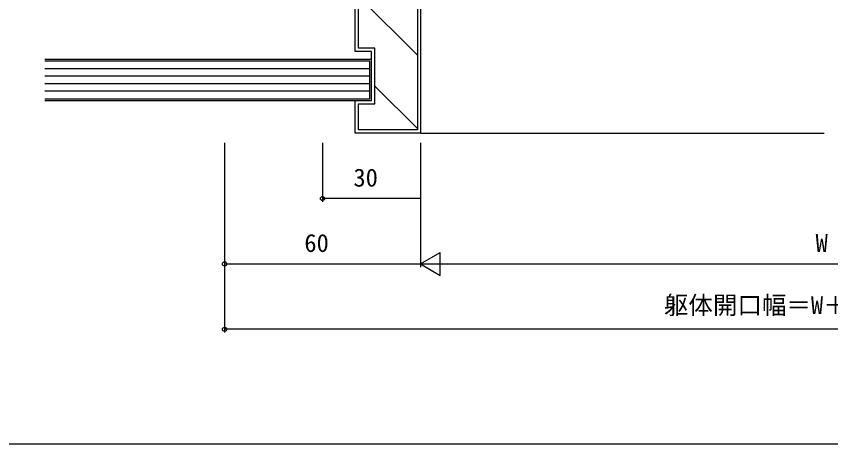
# Model space of a CAD drawing. Units: millimetres, scale not verified. Extents: x -437 to 438, y -344 to 341.
# Drawn here: x -70.5 to 178.9, y -343.7 to -213 of the extents above; entities that cross this region are included whole.
import ezdxf
from ezdxf.enums import TextEntityAlignment as Align

# ---------------------------------------------------------------- set-up
doc = ezdxf.new("R2010")
doc.units = ezdxf.units.MM
doc.header["$LTSCALE"] = 2
for name, color, linetype in [('0-5_YKK_D', 6, 'Continuous'), ('0-6_YKK_ZWAK', 7, 'Continuous'), ('0-7_YSS_K', 3, 'Continuous')]:
    doc.layers.add(name, color=color, linetype=linetype)
doc.styles.add('ＭＳ ゴシック', font='')
doc.styles.get('ＭＳ ゴシック').set_extended_font_data('MS Gothic')

msp = doc.modelspace()

# ---------------------------------------------------------------- linework, layer by layer
at = {"layer": '0-5_YKK_D'}
for p, q in [((-6.706, -251.7), (-6.706, -289.7)), ((-6.706, -251.7), (-6.706, -309.7)), ((23.294, -251.7), (23.294, -269.7)), ((53.294, -251.7), (53.294, -289.7)), ((53.294, -251.7), (53.294, -289.7)), ((53.294, -251.7), (53.294, -269.7)), ((53.294, -268.7), (23.294, -268.7)), ((53.294, -288.7), (59.356, -285.2)), ((59.356, -292.2), (59.356, -285.2)), ((-6.706, -288.7), (53.294, -288.7)), ((53.294, -288.7), (59.356, -292.2)), ((53.294, -288.7), (65.419, -288.7)), ((60.294, -288.7), (296.294, -288.7)), ((363.294, -308.7), (-6.706, -308.7))]:
    msp.add_line(p, q, dxfattribs=at)
for centre in [(23.294, -268.7), (-6.706, -288.7), (-6.706, -308.7)]:
    msp.add_circle(centre, 0.637, dxfattribs=at)
at = {"layer": '0-6_YKK_ZWAK'}
msp.add_lwpolyline([(-436.8, -343.7), (438.2, -343.7), (438.2, 306.3)], dxfattribs=at)
at = {"layer": '0-7_YSS_K'}
for p, q in [((34.327, -206.88), (52.327, -224.88)), ((37.827, -229.002), (-61.708, -229.002)), ((37.827, -231.302), (-61.708, -231.302)), ((37.827, -233.602), (-61.708, -233.602)), ((39.327, -234.33), (52.327, -247.33)), ((37.827, -235.902), (-61.708, -235.902)), ((53.327, -248.702), (176.827, -248.702))]:
    msp.add_line(p, q, dxfattribs=at)
for points in [[(33.327, -193.702), (50.327, -193.702), (50.327, -208.702), (53.327, -208.702), (53.327, -248.702), (33.327, -248.702), (33.327, -238.702), (38.327, -238.702), (38.327, -223.702), (33.327, -223.702)], [(34.327, -194.702), (49.327, -194.702), (49.327, -209.702), (52.327, -209.702), (52.327, -247.702), (34.327, -247.702), (34.327, -239.702), (39.327, -239.702), (39.327, -222.702), (34.327, -222.702)]]:
    msp.add_lwpolyline(points, close=True, dxfattribs=at)
for points in [[(-61.708, -238.702), (38.327, -238.702), (38.327, -226.202), (-61.708, -226.202)], [(-61.708, -238.202), (37.827, -238.202), (37.827, -226.702), (-61.708, -226.702)]]:
    msp.add_lwpolyline(points, dxfattribs=at)

# ---------------------------------------------------------------- texts
at = {"layer": '0-5_YKK_D', "style": 'ＭＳ ゴシック'}
for s, p in [('30', (32.755, -266.7)), ('60', (17.733, -286.7)), ('W', (174.246, -286.7)), ('躯体開口幅＝W＋120', (127.818, -305.72))]:
    msp.add_text(s, height=5.499, dxfattribs=at).set_placement(p, align=Align.BOTTOM_LEFT)

doc.saveas('drawing.dxf')
